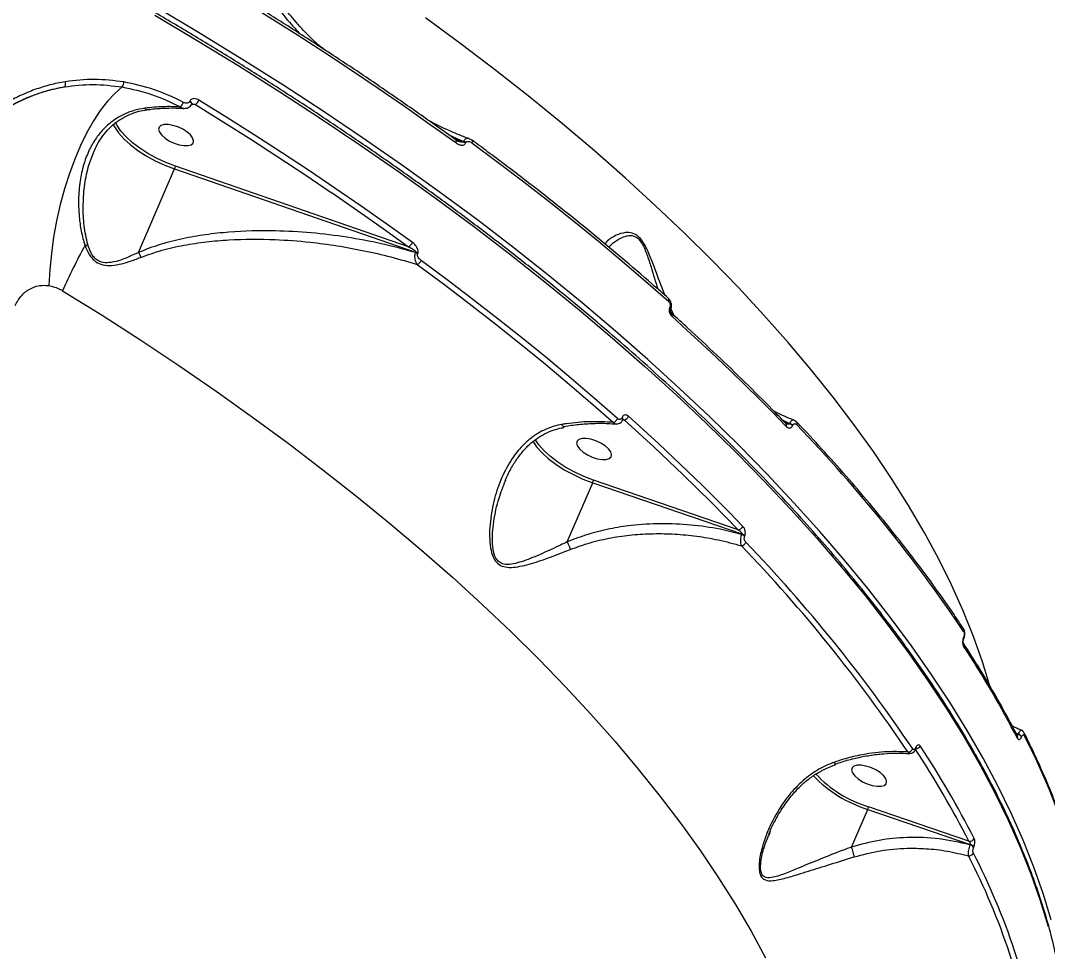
# Model space of a CAD drawing. Header units: millimetres. Extents: x -5238 to 5144, y -3542 to 5092.
# Drawn here: x 2874.9 to 3120.8, y 1288.6 to 1511.6 of the extents above; entities that cross this region are included whole.
import ezdxf

# ---------------------------------------------------------------- set-up
doc = ezdxf.new("R2010")
doc.units = ezdxf.units.MM
for name, color, linetype in [('DIKOM_ОБЪЕКТ', 7, 'Continuous'), ('DIKOM_РАЗМЕР_ЗОНА', 7, 'Continuous'), ('DIKOM_РАЗМЕР_ОБЪЕКТА', 7, 'Continuous')]:
    doc.layers.add(name, color=color, linetype=linetype)
doc.styles.add('style1', font='arial.ttf', dxfattribs={"width": 0.8})
doc.dimstyles.new('1-50', dxfattribs={"dimtxt": 300, "dimasz": 200, "dimexe": 100, "dimexo": 0, "dimgap": 100, "dimtad": 1, "dimtxsty": 'style1', "dimcen": 200, "dimclrd": 7, "dimclre": 7, "dimclrt": 7, "dimadec": 1, "dimazin": 2, "dimtfac": 1, "dimtmove": 0, "dimatfit": 2, "dimfxl": 0, "dimlwd": 25, "dimlwe": 18, "dimarcsym": 0})

# ---------------------------------------------------------------- blocks, each defined once
blk = doc.blocks.new('*D1')
at = {"layer": 'Defpoints', "color": 0, "transparency": 16777216}
for p in [(-4787.63, 5091.56), (3144.22, 5091.56), (-2554.16, -2403.28)]:
    blk.add_point(p, dxfattribs=at)
at = {"layer": 'DIKOM_РАЗМЕР_ЗОНА', "color": 7, "lineweight": 18, "transparency": 16777216}
for p, q in [((3144.22, 5091.56), (-4887.63, 5091.56)), ((-2554.16, -2403.28), (-4887.63, -2403.28))]:
    blk.add_line(p, q, dxfattribs=at)
at = {"layer": 'DIKOM_РАЗМЕР_ЗОНА', "color": 7, "lineweight": 25, "transparency": 16777216}
blk.add_line((-4787.63, -2203.28), (-4787.63, 4891.56), dxfattribs=at)
at = {"layer": 'DIKOM_РАЗМЕР_ЗОНА', "color": 7, "transparency": 16777216}
for points in [[(-4820.97, 4891.56), (-4754.3, 4891.56), (-4787.63, 5091.56)], [(-4820.97, -2203.28), (-4754.3, -2203.28), (-4787.63, -2403.28)]]:
    blk.add_solid(points, dxfattribs=at)
at = {"layer": 'DIKOM_РАЗМЕР_ЗОНА', "color": 7, "transparency": 16777216, "insert": (-5040.81, 1344.14), "char_height": 300, "attachment_point": 5, "rotation": 90, "style": 'style1'}
blk.add_mtext('7500', dxfattribs=at)
blk = doc.blocks.new('*D2')
at = {"layer": 'Defpoints', "color": 0, "transparency": 16777216}
for p in [(5144.22, 2720.02), (-4054.16, -903.28), (5144.22, -3441.88)]:
    blk.add_point(p, dxfattribs=at)
at = {"layer": 'DIKOM_РАЗМЕР_ЗОНА', "color": 7, "lineweight": 18, "transparency": 16777216}
for p, q in [((5144.22, 2720.02), (5144.22, -3541.88)), ((-4054.16, -903.28), (-4054.16, -3541.88))]:
    blk.add_line(p, q, dxfattribs=at)
at = {"layer": 'DIKOM_РАЗМЕР_ЗОНА', "color": 7, "lineweight": 25, "transparency": 16777216}
blk.add_line((-3854.16, -3441.88), (4944.22, -3441.88), dxfattribs=at)
at = {"layer": 'DIKOM_РАЗМЕР_ЗОНА', "color": 7, "transparency": 16777216}
for points in [[(-3854.16, -3408.54), (-3854.16, -3475.21), (-4054.16, -3441.88)], [(4944.22, -3408.54), (4944.22, -3475.21), (5144.22, -3441.88)]]:
    blk.add_solid(points, dxfattribs=at)
at = {"layer": 'DIKOM_РАЗМЕР_ЗОНА', "color": 7, "transparency": 16777216, "insert": (545.03, -3188.7), "char_height": 300, "attachment_point": 5, "style": 'style1'}
blk.add_mtext('9200', dxfattribs=at)
blk = doc.blocks.new('*D3')
at = {"layer": 'Defpoints', "color": 0, "transparency": 16777216}
for p in [(3889.93, 2956), (-2405.68, -161.05), (3889.93, -2949.28)]:
    blk.add_point(p, dxfattribs=at)
at = {"layer": 'DIKOM_РАЗМЕР_ОБЪЕКТА', "color": 7, "lineweight": 18, "transparency": 16777216}
for p, q in [((3889.93, 2956), (3889.93, -3049.28)), ((-2405.68, -161.05), (-2405.68, -3049.28))]:
    blk.add_line(p, q, dxfattribs=at)
at = {"layer": 'DIKOM_РАЗМЕР_ОБЪЕКТА', "color": 7, "lineweight": 25, "transparency": 16777216}
blk.add_line((-2205.68, -2949.28), (3689.93, -2949.28), dxfattribs=at)
at = {"layer": 'DIKOM_РАЗМЕР_ОБЪЕКТА', "color": 7, "transparency": 16777216}
for points in [[(-2205.68, -2915.95), (-2205.68, -2982.61), (-2405.68, -2949.28)], [(3689.93, -2915.95), (3689.93, -2982.61), (3889.93, -2949.28)]]:
    blk.add_solid(points, dxfattribs=at)
at = {"layer": 'DIKOM_РАЗМЕР_ОБЪЕКТА', "color": 7, "transparency": 16777216, "insert": (742.13, -2696.01), "char_height": 300, "attachment_point": 5, "style": 'style1'}
blk.add_mtext('6300', dxfattribs=at)

msp = doc.modelspace()

# ---------------------------------------------------------------- linework, layer by layer
at = {"layer": 'DIKOM_ОБЪЕКТ', "color": 7, "linetype": 'Continuous', "lineweight": 15}
for p, q in [((2915.401, 1492.338), (2915.37, 1492.266)), ((2915.841, 1491.608), (2915.873, 1491.68)), ((2915.852, 1491.633), (2916.753, 1491.499)), ((2915.871, 1491.67), (2915.873, 1491.681)), ((2915.873, 1491.68), (2915.881, 1491.705)), ((2916.753, 1491.499), (2921.452, 1488.594)), ((2977.407, 1484.236), (2980.941, 1482.671)), ((2980.898, 1482.571), (2978.63, 1483.354)), ((2980.941, 1482.671), (2980.898, 1482.571)), ((2981.46, 1482.281), (2981.504, 1482.381)), ((2903.111, 1456.088), (2911.777, 1476.1)), ((2911.777, 1476.1), (2969.46, 1456.161)), ((2967.792, 1457.446), (2911.961, 1476.745)), ((2969.46, 1456.161), (2969.417, 1456.06)), ((2969.979, 1455.771), (2970.023, 1455.871)), ((3030.36, 1442.939), (3030.348, 1442.912)), ((3030.573, 1442.435), (3030.585, 1442.462)), ((3031.052, 1441.573), (3030.677, 1442.448)), ((3031.429, 1440.863), (3031.052, 1441.573)), ((3018.911, 1416.502), (3018.899, 1416.475)), ((3019.1, 1415.98), (3019.402, 1415.936)), ((3019.124, 1415.998), (3019.135, 1416.025)), ((3019.135, 1416.025), (3019.141, 1416.038)), ((3057.399, 1415.853), (3059.041, 1415.102)), ((3059.004, 1415.017), (3057.813, 1415.426)), ((3059.041, 1415.102), (3059.004, 1415.017)), ((3059.755, 1414.565), (3059.792, 1414.65)), ((2991.008, 1401.367), (2991.084, 1401.571)), ((3005.765, 1386.722), (3011.898, 1400.884)), ((3011.898, 1400.884), (3047.566, 1388.607)), ((3046.73, 1389.603), (3012.081, 1401.529)), ((3047.566, 1388.607), (3047.529, 1388.522)), ((3048.281, 1388.07), (3048.318, 1388.155)), ((3100.721, 1363.881), (3100.701, 1363.836)), ((3100.758, 1363.547), (3100.778, 1363.592)), ((3113.24, 1340.927), (3113.727, 1340.677)), ((3113.698, 1340.611), (3113.342, 1340.733)), ((3113.727, 1340.677), (3113.698, 1340.611)), ((3114.584, 1339.98), (3114.613, 1340.046)), ((3089.263, 1337.426), (3089.244, 1337.38)), ((3089.301, 1337.092), (3089.321, 1337.137)), ((3102, 1314.998), (3077.942, 1323.23)), ((3073.867, 1313.599), (3077.758, 1322.585)), ((3077.758, 1322.585), (3102.261, 1314.201)), ((3054.196, 1316.691), (3054.5, 1317.457)), ((3102.261, 1314.201), (3102.232, 1314.135)), ((3103.118, 1313.504), (3103.146, 1313.57))]:
    msp.add_line(p, q, dxfattribs=at)
at = {"layer": 'DIKOM_ОБЪЕКТ', "color": 7, "linetype": 'Continuous', "lineweight": 15, "flags": 128}
for points in [[(2927.926, 1516.516), (2934.599, 1512.377), (2941.198, 1508.198), (2947.72, 1503.981), (2954.162, 1499.728), (2960.522, 1495.44), (2966.798, 1491.118), (2972.987, 1486.765), (2979.086, 1482.382)], [(2907.055, 1512.916), (2917.188, 1506.889), (2927.166, 1500.768), (2936.98, 1494.558), (2946.624, 1488.265), (2956.087, 1481.893), (2965.363, 1475.449), (2974.444, 1468.937), (2983.322, 1462.363), (2991.989, 1455.733), (3000.438, 1449.051), (3008.662, 1442.325), (3016.655, 1435.559), (3024.409, 1428.759), (3031.918, 1421.932), (3039.175, 1415.082), (3046.174, 1408.215), (3052.911, 1401.337), (3059.378, 1394.455), (3065.57, 1387.573), (3071.483, 1380.698), (3077.111, 1373.835), (3082.449, 1366.99), (3087.494, 1360.169), (3092.24, 1353.378), (3096.684, 1346.622), (3100.822, 1339.907), (3104.65, 1333.239), (3108.166, 1326.624), (3111.366, 1320.066), (3114.247, 1313.572), (3116.808, 1307.146), (3119.046, 1300.795), (3120.959, 1294.524)], [(3121.674, 1296.174), (3119.761, 1302.446), (3117.523, 1308.797), (3114.962, 1315.222), (3112.081, 1321.717), (3108.881, 1328.274), (3105.365, 1334.89), (3101.536, 1341.558), (3097.399, 1348.273), (3092.955, 1355.029), (3088.209, 1361.82), (3083.164, 1368.641), (3077.826, 1375.485), (3072.198, 1382.348), (3066.285, 1389.223), (3060.093, 1396.105), (3053.626, 1402.988), (3046.889, 1409.865), (3039.89, 1416.732), (3032.632, 1423.582), (3025.124, 1430.41), (3017.37, 1437.21), (3009.377, 1443.976), (3001.153, 1450.702), (2992.704, 1457.383), (2984.037, 1464.013), (2975.159, 1470.587), (2966.078, 1477.099), (2956.802, 1483.544), (2947.339, 1489.915), (2937.695, 1496.209), (2927.881, 1502.418), (2917.903, 1508.54), (2907.77, 1514.567)], [(3106.926, 1352.425), (3105.221, 1358.005), (3103.074, 1364.078), (3100.603, 1370.225), (3097.809, 1376.441), (3094.696, 1382.72), (3091.267, 1389.056), (3087.524, 1395.443), (3083.471, 1401.875), (3079.112, 1408.346), (3074.451, 1414.851), (3069.493, 1421.383), (3064.241, 1427.936), (3058.701, 1434.504), (3052.878, 1441.08), (3046.777, 1447.66), (3040.404, 1454.236), (3033.765, 1460.802), (3026.867, 1467.354), (3019.715, 1473.883), (3012.316, 1480.384), (3004.677, 1486.852), (2996.806, 1493.28), (2988.708, 1499.662), (2980.394, 1505.992), (2971.868, 1512.265)], [(2899.178, 1495.722), (2897.419, 1494.199), (2895.679, 1492.324), (2893.975, 1490.117), (2892.325, 1487.599), (2890.743, 1484.795), (2889.246, 1481.733), (2887.85, 1478.443), (2886.566, 1474.957), (2885.408, 1471.311), (2884.388, 1467.539), (2883.516, 1463.679), (2882.799, 1459.77), (2882.246, 1455.849), (2881.862, 1451.957), (2881.65, 1448.13)], [(2915.842, 1491.61), (2915.855, 1491.659), (2915.836, 1491.798), (2915.742, 1491.954), (2915.583, 1492.115), (2915.37, 1492.266)], [(2915.881, 1491.705), (2915.887, 1491.731), (2915.867, 1491.87), (2915.774, 1492.026), (2915.614, 1492.187), (2915.401, 1492.338)], [(2968.721, 1458.448), (2962.621, 1462.831), (2956.433, 1467.184), (2950.157, 1471.506), (2943.797, 1475.794), (2937.355, 1480.048), (2930.833, 1484.264), (2924.234, 1488.443), (2917.561, 1492.582)], [(2921.452, 1488.594), (2923.411, 1487.37), (2929.994, 1483.201), (2936.5, 1478.994), (2942.927, 1474.751), (2949.272, 1470.473), (2949.487, 1470.326)], [(2897.011, 1486.883), (2897.383, 1486.142), (2898.329, 1484.74), (2899.593, 1483.316), (2901.145, 1481.902), (2902.949, 1480.533), (2904.963, 1479.238), (2907.141, 1478.05), (2909.43, 1476.996), (2911.777, 1476.1)], [(2911.961, 1476.745), (2909.685, 1477.614), (2907.465, 1478.636), (2905.354, 1479.788), (2903.401, 1481.043), (2901.651, 1482.371), (2900.146, 1483.742), (2898.92, 1485.123), (2898.003, 1486.482), (2897.623, 1487.245)], [(2911.342, 1486.515), (2910.209, 1486.706), (2909.229, 1486.693), (2908.483, 1486.477), (2908.031, 1486.075), (2907.909, 1485.519), (2908.127, 1484.856), (2908.668, 1484.139), (2909.487, 1483.425), (2910.519, 1482.772), (2911.679, 1482.234), (2912.874, 1481.854), (2914.008, 1481.663), (2914.987, 1481.677), (2915.733, 1481.893), (2916.185, 1482.295), (2916.307, 1482.85), (2916.089, 1483.513), (2915.549, 1484.231), (2914.729, 1484.945), (2913.698, 1485.597), (2912.537, 1486.135), (2911.342, 1486.515)], [(2979.102, 1483.015), (2979.129, 1482.99), (2979.172, 1482.914), (2979.189, 1482.811), (2979.18, 1482.684), (2979.145, 1482.54), (2979.086, 1482.382)], [(2982.994, 1482.953), (2983.033, 1482.913), (2983.07, 1482.835), (2983.082, 1482.732), (2983.072, 1482.609), (2983.038, 1482.469), (2982.981, 1482.319)], [(2982.981, 1482.319), (2989.248, 1477.665), (2995.411, 1472.983), (3001.465, 1468.274), (3007.409, 1463.541), (3013.241, 1458.785), (3018.957, 1454.009), (3024.555, 1449.215), (3030.034, 1444.404)], [(2949.487, 1470.326), (2955.533, 1466.162), (2961.707, 1461.819), (2967.792, 1457.446)], [(3017.839, 1416.245), (3012.36, 1421.055), (3006.762, 1425.85), (3001.046, 1430.626), (2995.214, 1435.382), (2989.27, 1440.115), (2983.216, 1444.823), (2977.053, 1449.506), (2970.786, 1454.16)], [(2969.893, 1453.177), (2976.146, 1448.534), (2982.295, 1443.862), (2988.336, 1439.164), (2994.267, 1434.441), (3000.086, 1429.696), (3005.789, 1424.93), (3011.375, 1420.147), (3016.842, 1415.346)], [(2884.947, 1446.909), (2894.401, 1441.01), (2903.686, 1435.026), (2912.794, 1428.961), (2921.715, 1422.821), (2930.443, 1416.612), (2938.968, 1410.339), (2947.283, 1404.009), (2955.38, 1397.627), (2963.252, 1391.199), (2970.891, 1384.731), (2978.29, 1378.23), (2985.442, 1371.701), (2992.34, 1365.15), (2998.979, 1358.583), (3005.352, 1352.007), (3011.452, 1345.427), (3017.276, 1338.851), (3022.816, 1332.283), (3028.067, 1325.73), (3033.026, 1319.198), (3037.687, 1312.694), (3042.046, 1306.222), (3046.099, 1299.79), (3049.842, 1293.403), (3053.271, 1287.067)], [(3030.819, 1440.773), (3034.45, 1437.489), (3038.023, 1434.199), (3041.538, 1430.904), (3044.994, 1427.605), (3048.39, 1424.302), (3051.726, 1420.996), (3055, 1417.687), (3058.213, 1414.377)], [(3047.848, 1390.443), (3044.635, 1393.753), (3041.36, 1397.062), (3038.025, 1400.368), (3034.629, 1403.671), (3031.173, 1406.97), (3027.658, 1410.265), (3024.085, 1413.555), (3020.454, 1416.839)], [(3019.402, 1415.936), (3023.024, 1412.66), (3026.588, 1409.378), (3030.095, 1406.091), (3033.542, 1402.8), (3036.93, 1399.505), (3040.258, 1396.206), (3043.525, 1392.906), (3046.73, 1389.603)], [(2997.546, 1410.852), (2998.449, 1409.524), (2999.713, 1408.099), (3001.265, 1406.686), (3003.07, 1405.316), (3005.084, 1404.022), (3007.261, 1402.834), (3009.55, 1401.78), (3011.898, 1400.884)], [(3012.081, 1401.529), (3009.805, 1402.398), (3007.585, 1403.42), (3005.474, 1404.572), (3003.521, 1405.827), (3001.771, 1407.155), (3000.266, 1408.525), (2999.041, 1409.906), (2998.144, 1411.23)], [(3011.462, 1411.298), (3010.329, 1411.49), (3009.35, 1411.476), (3008.604, 1411.26), (3008.151, 1410.858), (3008.029, 1410.303), (3008.248, 1409.64), (3008.788, 1408.922), (3009.607, 1408.208), (3010.639, 1407.556), (3011.8, 1407.018), (3012.995, 1406.638), (3014.128, 1406.447), (3015.108, 1406.46), (3015.854, 1406.676), (3016.306, 1407.078), (3016.428, 1407.633), (3016.21, 1408.297), (3015.669, 1409.014), (3014.85, 1409.728), (3013.818, 1410.381), (3012.658, 1410.919), (3011.462, 1411.298)], [(3077.323, 1333), (3076.19, 1333.191), (3075.21, 1333.178), (3074.464, 1332.961), (3074.012, 1332.559), (3073.89, 1332.004), (3074.108, 1331.341), (3074.649, 1330.623), (3075.468, 1329.909), (3076.5, 1329.257), (3077.66, 1328.719), (3078.855, 1328.339), (3079.989, 1328.148), (3080.968, 1328.161), (3081.714, 1328.378), (3082.166, 1328.78), (3082.288, 1329.335), (3082.07, 1329.998), (3081.53, 1330.716), (3080.71, 1331.43), (3079.678, 1332.082), (3078.518, 1332.62), (3077.323, 1333)]]:
    msp.add_lwpolyline(points, dxfattribs=at)
at = {"layer": 'DIKOM_ОБЪЕКТ', "color": 7, "linetype": 'Continuous', "lineweight": 15}
for centre, radius, start, end in [((2884.273, 1496.481), 1.403, 329.0438, 20.92511), ((2897.77, 1496.871), 1.817, 320.76926, 1.83559), ((2911.501, 1492.82), 2.52, 311.85172, 341.94955), ((2915.14, 1493.544), 2.605, 308.26548, 338.32837), ((2980.198, 1480.522), 2.165, 54.33046, 71.12921), ((2980.237, 1480.614), 2.174, 54.36564, 71.09403), ((2909.782, 1477.016), 2.196, 335.35068, 352.9208), ((2966.966, 1459.144), 1.888, 295.9502, 338.36996), ((2998.419, 1397.412), 123.797, 150.8458, 156.43314), ((2886.343, 1468.552), 11.533, 290.09804, 293.62624), ((2968.717, 1454.012), 2.165, 54.33046, 71.12921), ((2968.756, 1454.104), 2.174, 54.37358, 71.10588), ((2968.994, 1454.892), 1.936, 297.66609, 337.76438), ((3029.551, 1444.718), 0.577, 326.97518, 37.61586), ((3030.111, 1442.509), 0.467, 350.49828, 59.53862), ((3030.12, 1442.534), 0.471, 351.38544, 59.41183), ((3030.343, 1441.087), 0.571, 326.5878, 38.16024), ((3019.044, 1417.418), 1.524, 283.5763, 337.67972), ((3016.385, 1416.856), 1.577, 286.8394, 337.19858), ((3018.659, 1416.069), 0.471, 351.49566, 59.37077), ((3018.661, 1416.09), 0.482, 353.88878, 58.87556), ((3057.667, 1414.685), 0.627, 330.54518, 36.09446), ((3058.401, 1413.165), 1.948, 45.96065, 71.98361), ((3058.439, 1413.25), 1.947, 45.9635, 71.99411), ((3060.247, 1415.081), 0.609, 329.38048, 37.29462), ((2800.044, 1163.539), 362.072, 33.85901, 43.93755), ((3009.892, 1401.802), 2.206, 335.3918, 352.87968), ((3046.563, 1390.989), 1.396, 276.87989, 336.98495), ((3046.927, 1386.67), 1.948, 45.96065, 71.98361), ((3046.964, 1386.755), 1.948, 45.96065, 71.98361), ((3047.277, 1387.176), 1.416, 279.52782, 336.54032), ((2787.322, 1135.07), 361.322, 33.85984, 43.93702), ((2787.84, 1135.371), 362.084, 33.85926, 43.93743), ((3100.098, 1365.574), 0.687, 333.51283, 30.76238), ((3100.465, 1363.639), 0.307, 342.18255, 39.80442), ((3100.482, 1363.683), 0.31, 342.88045, 39.62115), ((3100.096, 1362.071), 0.686, 333.45154, 30.62814), ((2896.16, 1227.856), 244.483, 27.19612, 33.2108), ((3113.261, 1339.06), 1.611, 34.81883, 74.26061), ((3113.291, 1339.128), 1.609, 34.78414, 74.28507), ((3114.593, 1340.608), 0.719, 334.66791, 25.5533), ((3112.966, 1339.901), 0.718, 334.64623, 25.66312), ((2976.966, 1268.209), 155.94, 8.87142, 27.53561), ((3087.386, 1337.631), 1.246, 269.02491, 335.21777), ((2885.026, 1203.505), 243.944, 27.19648, 33.21012), ((3089.006, 1337.183), 0.309, 342.9875, 39.76003), ((3089.026, 1337.229), 0.308, 342.14645, 39.70629), ((3089.21, 1338.357), 1.25, 274.54301, 335.10017), ((2885.737, 1203.888), 244.55, 27.19695, 33.20998), ((3087.327, 1352.44), 31.351, 223.95887, 252.22876), ((3086.479, 1350.975), 29.029, 223.09683, 252.89686), ((3075.738, 1323.508), 2.221, 335.45116, 352.82031), ((3102.182, 1316.165), 1.181, 261.13338, 334.70134), ((3101.795, 1312.585), 1.611, 34.80934, 74.25986), ((3101.826, 1312.653), 1.608, 34.7759, 74.30354), ((3101.979, 1312.649), 1.182, 264.3095, 334.56133), ((2963.88, 1239.536), 155.608, 8.8722, 27.53491), ((2964.763, 1240.047), 155.949, 8.8719, 27.53505), ((3144.22, 3091.556), 2000, 243.707735, 266.4319)]:
    msp.add_arc(centre, radius, start, end, dxfattribs=at)
for points, knots in [([(3125.637, 1261.302), (3125.659, 1262.015), (3125.734, 1264.516), (3125.555, 1268.909), (3125.104, 1274.475), (3124.339, 1280.139), (3123.284, 1285.887), (3121.933, 1291.719), (3120.289, 1297.629), (3118.353, 1303.612), (3116.127, 1309.664), (3113.611, 1315.78), (3110.81, 1321.956), (3107.723, 1328.185), (3104.354, 1334.465), (3100.706, 1340.79), (3096.781, 1347.155), (3092.582, 1353.555), (3088.113, 1359.986), (3083.377, 1366.444), (3078.378, 1372.922), (3073.12, 1379.416), (3067.606, 1385.921), (3061.841, 1392.434), (3055.828, 1398.948), (3049.574, 1405.459), (3043.082, 1411.961), (3036.357, 1418.451), (3029.405, 1424.924), (3022.23, 1431.374), (3014.839, 1437.796), (3007.236, 1444.187), (2999.427, 1450.541), (2991.418, 1456.853), (2983.216, 1463.119), (2974.826, 1469.334), (2966.254, 1475.493), (2957.508, 1481.592), (2948.593, 1487.627), (2939.517, 1493.592), (2930.286, 1499.483), (2920.907, 1505.296), (2911.388, 1511.027), (2901.734, 1516.671), (2891.955, 1522.224), (2882.055, 1527.68), (2873.159, 1532.448), (2867.541, 1535.37), (2865.293, 1536.539)], [0, 0, 0, 0, 0.0088209, 0.0309505, 0.0530921, 0.0752453, 0.097409, 0.1195825, 0.1417638, 0.1639522, 0.1861457, 0.208344, 0.2305454, 0.2527491, 0.2749542, 0.2971604, 0.3193671, 0.3415734, 0.3637795, 0.3859847, 0.4081892, 0.4303927, 0.4525952, 0.4747967, 0.4969973, 0.5191965, 0.541395, 0.5635922, 0.5857888, 0.6079841, 0.6301785, 0.6523721, 0.6745648, 0.6967567, 0.7189481, 0.7411389, 0.7633286, 0.7855178, 0.8077068, 0.8298953, 0.8520828, 0.8742703, 0.8964575, 0.9186442, 0.9408305, 0.9630167, 0.9852027, 1, 1, 1, 1]), ([(2931.887, 1522.528), (2932.647, 1521.019), (2934.176, 1517.982), (2937.171, 1513.769), (2939.758, 1510.56), (2941.432, 1508.846), (2941.89, 1508.377)], [0, 0, 0, 0, 0.2955238, 0.5946354, 0.8889712, 1, 1, 1, 1]), ([(2947.39, 1504.833), (2946.74, 1505.376), (2944.73, 1507.054), (2941.756, 1510.211), (2938.316, 1514.216), (2935.316, 1518.373), (2933.762, 1521.334), (2933.03, 1522.729)], [0, 0, 0, 0, 0.1075124, 0.3321602, 0.5567474, 0.7910082, 1, 1, 1, 1]), ([(2979.102, 1483.014), (2977.605, 1484.097), (2973.263, 1487.235), (2965.939, 1492.387), (2957.081, 1498.443), (2948.057, 1504.432), (2939.037, 1510.244), (2932.318, 1514.454), (2928.672, 1516.697), (2927.999, 1517.11)], [0, 0, 0, 0, 0.0925259, 0.2683396, 0.4441538, 0.6199625, 0.7957695, 0.9623181, 1, 1, 1, 1]), ([(2885.583, 1496.982), (2884.34, 1496.745), (2881.855, 1496.27), (2878.258, 1495.135), (2874.76, 1493.684), (2871.382, 1491.908), (2869.28, 1490.451), (2868.228, 1489.723)], [0, 0, 0, 0, 0.1978338, 0.3954956, 0.5931661, 0.7965862, 1, 1, 1, 1]), ([(2885.476, 1495.759), (2883.856, 1495.414), (2880.597, 1494.72), (2876.12, 1493.028), (2871.978, 1490.973), (2869.545, 1489.293), (2868.322, 1488.449)], [0, 0, 0, 0, 0.2598533, 0.5228366, 0.7602291, 1, 1, 1, 1]), ([(2868.494, 1488.634), (2870.528, 1489.977), (2873.611, 1492.013), (2878.21, 1493.906), (2881.792, 1495.054), (2884.259, 1495.526), (2885.476, 1495.759)], [0, 0, 0, 0, 0.3951695, 0.5986709, 0.8021675, 1, 1, 1, 1]), ([(2885.476, 1495.759), (2887.709, 1496.033), (2892.229, 1496.587), (2896.843, 1496.013), (2899.178, 1495.722)], [0, 0, 0, 0, 0.4941725, 1, 1, 1, 1]), ([(2899.586, 1496.93), (2897.256, 1497.224), (2892.541, 1497.819), (2887.92, 1497.263), (2885.583, 1496.982)], [0, 0, 0, 0, 0.4941707, 1, 1, 1, 1]), ([(2899.178, 1495.722), (2901.549, 1495.226), (2906.351, 1494.221), (2910.886, 1492.045), (2913.182, 1490.943)], [0, 0, 0, 0, 0.4937348, 1, 1, 1, 1]), ([(2913.896, 1492.039), (2911.609, 1493.14), (2906.978, 1495.369), (2902.071, 1496.405), (2899.586, 1496.93)], [0, 0, 0, 0, 0.493788, 1, 1, 1, 1]), ([(2917.561, 1492.582), (2917.386, 1492.674), (2917.007, 1492.874), (2916.425, 1492.965), (2915.937, 1492.871), (2915.588, 1492.66), (2915.463, 1492.446), (2915.401, 1492.338)], [0, 0, 0, 0, 0.2267405, 0.4919425, 0.6958935, 0.8477288, 1, 1, 1, 1]), ([(2904.672, 1490.631), (2903.764, 1490.465), (2901.924, 1490.129), (2899.373, 1489.099), (2897.013, 1487.689), (2894.85, 1485.836), (2892.941, 1483.545), (2891.287, 1480.729), (2890, 1477.453), (2889.098, 1473.597), (2888.683, 1469.299), (2888.82, 1465.063), (2889.321, 1461.152), (2889.976, 1458.87), (2890.306, 1457.721)], [0, 0, 0, 0, 0.0668882, 0.1355745, 0.2055391, 0.2771142, 0.3560557, 0.4367282, 0.5280167, 0.621259, 0.7279994, 0.8371004, 0.9179824, 1, 1, 1, 1]), ([(2913.182, 1490.943), (2911.792, 1490.99), (2908.997, 1491.084), (2906.119, 1490.782), (2904.672, 1490.631)], [0, 0, 0, 0, 0.4973252, 1, 1, 1, 1]), ([(2905.114, 1490.301), (2905.09, 1490.29), (2904.998, 1490.248), (2904.849, 1490.378), (2904.726, 1490.541), (2904.68, 1490.617), (2904.672, 1490.631)], [0, 0, 0, 0, 0.1785237, 0.6898143, 0.9430351, 1, 1, 1, 1]), ([(2905.111, 1490.248), (2905.446, 1490.299), (2906.945, 1490.529), (2909.573, 1490.667), (2912.211, 1490.715), (2913.66, 1490.592), (2914.008, 1490.563)], [0, 0, 0, 0, 0.1103146, 0.4941604, 0.8786219, 1, 1, 1, 1]), ([(2913.182, 1490.943), (2913.365, 1490.814), (2913.635, 1490.622), (2913.92, 1490.625), (2914.012, 1490.625)], [0, 0, 0, 0, 0.6763491, 1, 1, 1, 1]), ([(2915.37, 1492.266), (2915.343, 1492.215), (2915.274, 1492.087), (2915.076, 1491.931), (2914.753, 1491.831), (2914.334, 1491.849), (2914.043, 1491.975), (2913.896, 1492.039)], [0, 0, 0, 0, 0.1033818, 0.2624575, 0.4611351, 0.7281675, 1, 1, 1, 1]), ([(2914.042, 1490.591), (2914.28, 1490.597), (2914.731, 1490.607), (2915.316, 1490.91), (2915.697, 1491.265), (2915.787, 1491.541), (2915.814, 1491.621)], [0, 0, 0, 0, 0.3239721, 0.6129657, 0.8863018, 1, 1, 1, 1]), ([(2915.859, 1491.659), (2915.856, 1491.657), (2915.845, 1491.649), (2915.93, 1491.674), (2916.024, 1491.681), (2916.088, 1491.663), (2916.09, 1491.663)], [0, 0, 0, 0, 0.1949704, 0.5756879, 0.9847451, 1, 1, 1, 1]), ([(2916.089, 1491.654), (2916.174, 1491.644), (2916.402, 1491.615), (2916.618, 1491.543), (2916.753, 1491.499)], [0, 0, 0, 0, 0.3757473, 1, 1, 1, 1]), ([(2892.345, 1479.972), (2892.544, 1480.449), (2893.067, 1481.701), (2894.18, 1483.51), (2895.646, 1485.368), (2897.311, 1486.946), (2899.135, 1488.237), (2901.109, 1489.223), (2903.097, 1489.925), (2904.485, 1490.155), (2905.123, 1490.261)], [0, 0, 0, 0, 0.0887565, 0.2333355, 0.3732083, 0.5104341, 0.6424892, 0.7696392, 0.8940418, 1, 1, 1, 1]), ([(2982.255, 1483.313), (2981.371, 1483.661), (2978.707, 1484.709), (2975.47, 1486.182), (2973.17, 1487.379), (2972.55, 1487.702)], [0, 0, 0, 0, 0.2661989, 0.8021309, 1, 1, 1, 1]), ([(2979.72, 1482.693), (2979.658, 1482.712), (2979.46, 1482.772), (2979.249, 1482.923), (2979.105, 1483.027)], [0, 0, 0, 0, 0.3131859, 1, 1, 1, 1]), ([(2982.268, 1483.348), (2982.1, 1483.389), (2981.808, 1483.462), (2981.423, 1483.287), (2981.138, 1483.028), (2981.008, 1482.792), (2980.941, 1482.671)], [0, 0, 0, 0, 0.3485911, 0.6069697, 0.7980529, 1, 1, 1, 1]), ([(2982.979, 1482.926), (2982.885, 1483.009), (2982.674, 1483.195), (2982.413, 1483.28), (2982.268, 1483.328)], [0, 0, 0, 0, 0.4448049, 1, 1, 1, 1]), ([(2979.086, 1482.382), (2979.336, 1482.224), (2979.814, 1481.922), (2980.494, 1481.762), (2980.984, 1481.828), (2981.295, 1482.002), (2981.405, 1482.188), (2981.46, 1482.281)], [0, 0, 0, 0, 0.3089323, 0.5923477, 0.7697517, 0.8844909, 1, 1, 1, 1]), ([(2980.898, 1482.571), (2980.89, 1482.558), (2980.872, 1482.528), (2980.808, 1482.495), (2980.638, 1482.464), (2980.228, 1482.511), (2979.882, 1482.658), (2979.65, 1482.757)], [0, 0, 0, 0, 0.0375724, 0.0838998, 0.1681482, 0.4411727, 1, 1, 1, 1]), ([(2981.504, 1482.381), (2981.539, 1482.442), (2981.609, 1482.562), (2981.807, 1482.673), (2982.111, 1482.712), (2982.532, 1482.608), (2982.826, 1482.418), (2982.981, 1482.319)], [0, 0, 0, 0, 0.1190011, 0.2374019, 0.4123188, 0.6910111, 1, 1, 1, 1]), ([(3030.008, 1445.07), (3028.731, 1446.199), (3025.03, 1449.473), (3018.737, 1454.872), (3011.066, 1461.251), (3003.189, 1467.591), (2995.112, 1473.887), (2988.353, 1479.003), (2984.27, 1482.012), (2982.994, 1482.953)], [0, 0, 0, 0, 0.0879831, 0.2551872, 0.4223883, 0.5895833, 0.7567722, 0.9239574, 1, 1, 1, 1]), ([(2890.965, 1457.986), (2890.633, 1459.48), (2889.97, 1462.472), (2889.814, 1467.171), (2890.093, 1471.888), (2890.896, 1476.265), (2891.892, 1478.835), (2892.333, 1479.974)], [0, 0, 0, 0, 0.1991945, 0.3987697, 0.6139307, 0.8289617, 1, 1, 1, 1]), ([(2969.417, 1456.06), (2966.721, 1456.79), (2961.328, 1458.248), (2952.988, 1459.791), (2944.5, 1460.851), (2935.058, 1461.384), (2926.586, 1461.173), (2919.175, 1460.377), (2913.665, 1459.406), (2908.249, 1458.069), (2904.829, 1456.746), (2903.11, 1456.081)], [0, 0, 0, 0, 0.1245767, 0.2491568, 0.3764184, 0.5036675, 0.6677245, 0.7510873, 0.8344266, 0.9167835, 1, 1, 1, 1]), ([(3029.281, 1445.71), (3029.11, 1446.103), (3028.154, 1448.307), (3026.957, 1451.783), (3025.599, 1455.327), (3024.657, 1457.384), (3023.82, 1458.83), (3022.811, 1459.982), (3021.53, 1460.75), (3020.514, 1460.874), (3019.051, 1460.782), (3017.447, 1460.221), (3015.727, 1459.221), (3015.083, 1458.439), (3014.808, 1458.105)], [0, 0, 0, 0, 0.0405201, 0.2273166, 0.3263923, 0.3765944, 0.4283817, 0.4782981, 0.5281727, 0.6059249, 0.6266945, 0.760504, 0.8978031, 1, 1, 1, 1]), ([(2903.652, 1454.895), (2905.323, 1455.493), (2908.683, 1456.695), (2913.972, 1457.859), (2919.344, 1458.672), (2926.628, 1459.291), (2934.944, 1459.323), (2943.595, 1458.666), (2950.692, 1457.723), (2957.154, 1456.537), (2963.575, 1455.06), (2967.787, 1453.805), (2969.893, 1453.177)], [0, 0, 0, 0, 0.0803021, 0.1615647, 0.2421411, 0.3227389, 0.4866069, 0.6103976, 0.70721, 0.804024, 0.9020157, 1, 1, 1, 1]), ([(2970.023, 1455.871), (2970.051, 1455.958), (2970.113, 1456.15), (2970.092, 1456.545), (2969.939, 1457.035), (2969.545, 1457.708), (2969.094, 1458.17), (2968.762, 1458.418), (2968.721, 1458.448)], [0, 0, 0, 0, 0.0927542, 0.2061467, 0.3692411, 0.5724049, 0.9471238, 1, 1, 1, 1]), ([(3015.778, 1457.298), (3015.855, 1457.405), (3016.311, 1458.036), (3017.675, 1459.09), (3019.189, 1459.865), (3020.578, 1460.157), (3021.507, 1460.173), (3022.688, 1459.544), (3023.555, 1458.506), (3024.226, 1457.232), (3024.624, 1456.241), (3025.197, 1454.682), (3026.092, 1451.763), (3026.923, 1449.048), (3027.45, 1447.324)], [0, 0, 0, 0, 0.0324186, 0.192365, 0.3517096, 0.3755262, 0.4626519, 0.5165591, 0.5702534, 0.6217284, 0.6735307, 0.684533, 0.7997095, 1, 1, 1, 1]), ([(2890.306, 1457.721), (2890.618, 1456.953), (2891.162, 1455.616), (2892.486, 1454.028), (2894.154, 1453.102), (2896.222, 1452.865), (2898.5, 1453.182), (2901.02, 1453.879), (2902.731, 1454.54), (2903.652, 1454.895)], [0, 0, 0, 0, 0.1507967, 0.2625463, 0.3758272, 0.5043802, 0.6581171, 0.8160024, 1, 1, 1, 1]), ([(2903.111, 1456.088), (2902.243, 1455.672), (2900.656, 1454.912), (2898.31, 1454.02), (2896.205, 1453.548), (2894.398, 1453.62), (2893.343, 1454.124), (2892.504, 1454.799), (2891.62, 1455.973), (2891.206, 1457.244), (2890.965, 1457.986)], [0, 0, 0, 0, 0.192062, 0.351187, 0.5094956, 0.6344396, 0.7186453, 0.7420884, 0.8496006, 1, 1, 1, 1]), ([(2903.11, 1456.081), (2903.11, 1456.082), (2903.109, 1456.083), (2903.11, 1456.086), (2903.11, 1456.088), (2903.111, 1456.088)], [0, 0, 0, 0, 0.2882646, 0.6760339, 1, 1, 1, 1]), ([(2903.11, 1456.081), (2903.208, 1455.894), (2903.387, 1455.554), (2903.562, 1455.136), (2903.638, 1454.933), (2903.652, 1454.895)], [0, 0, 0, 0, 0.4994691, 0.9073493, 1, 1, 1, 1]), ([(2967.792, 1457.446), (2968.119, 1457.28), (2968.589, 1457.042), (2969.108, 1456.671), (2969.348, 1456.45), (2969.454, 1456.295), (2969.471, 1456.211), (2969.467, 1456.178), (2969.461, 1456.163), (2969.46, 1456.161)], [0, 0, 0, 0, 0.5027857, 0.7219274, 0.8721792, 0.9515125, 0.975801, 0.9962078, 1, 1, 1, 1]), ([(2969.417, 1456.06), (2969.38, 1455.952), (2969.299, 1455.716), (2969.239, 1455.259), (2969.254, 1454.711), (2969.395, 1454.049), (2969.628, 1453.525), (2969.831, 1453.259), (2969.893, 1453.177)], [0, 0, 0, 0, 0.1132677, 0.2470946, 0.42039, 0.6073772, 0.880137, 1, 1, 1, 1]), ([(2970.786, 1454.16), (2970.58, 1454.337), (2970.284, 1454.591), (2970.025, 1455.046), (2969.931, 1455.346), (2969.921, 1455.594), (2969.961, 1455.716), (2969.979, 1455.771)], [0, 0, 0, 0, 0.4370894, 0.628857, 0.7908906, 0.9060883, 1, 1, 1, 1]), ([(2873.569, 1443.332), (2874.048, 1444.202), (2874.997, 1445.926), (2877.319, 1447.601), (2879.644, 1448.289), (2881.122, 1448.172), (2881.65, 1448.13)], [0, 0, 0, 0, 0.2885567, 0.5716218, 0.8470343, 1, 1, 1, 1]), ([(2881.65, 1448.13), (2882.583, 1447.904), (2883.613, 1447.654), (2884.668, 1447.076), (2884.852, 1446.966), (2884.947, 1446.909)], [0, 0, 0, 0, 0.8217317, 0.9078582, 1, 1, 1, 1]), ([(3030.574, 1442.469), (3030.638, 1442.642), (3030.782, 1443.033), (3030.756, 1443.727), (3030.534, 1444.48), (3030.187, 1444.865), (3030.006, 1445.066)], [0, 0, 0, 0, 0.1962487, 0.4420794, 0.709989, 1, 1, 1, 1]), ([(3030.034, 1444.404), (3030.111, 1444.321), (3030.266, 1444.154), (3030.411, 1443.798), (3030.466, 1443.422), (3030.431, 1443.126), (3030.376, 1442.982), (3030.36, 1442.939)], [0, 0, 0, 0, 0.233685, 0.4673086, 0.6955682, 0.9086741, 1, 1, 1, 1]), ([(3030.348, 1442.912), (3030.323, 1442.847), (3030.243, 1442.637), (3030.191, 1442.208), (3030.268, 1441.66), (3030.481, 1441.139), (3030.707, 1440.895), (3030.819, 1440.773)], [0, 0, 0, 0, 0.0931352, 0.3038836, 0.5302266, 0.7651794, 1, 1, 1, 1]), ([(3030.79, 1441.443), (3030.786, 1441.447), (3030.758, 1441.468), (3030.671, 1441.577), (3030.581, 1441.768), (3030.529, 1441.974), (3030.517, 1442.166), (3030.533, 1442.313), (3030.558, 1442.403), (3030.57, 1442.426), (3030.573, 1442.431)], [0, 0, 0, 0, 0.0417768, 0.2564681, 0.4302624, 0.6030225, 0.7376896, 0.8580683, 0.9668436, 1, 1, 1, 1]), ([(3031.052, 1441.573), (3031.016, 1441.589), (3030.903, 1441.64), (3030.744, 1441.656), (3030.636, 1441.667)], [0, 0, 0, 0, 0.3169004, 1, 1, 1, 1]), ([(3058.174, 1415.055), (3057.07, 1416.196), (3053.868, 1419.507), (3048.387, 1424.983), (3041.655, 1431.472), (3035.764, 1436.957), (3032.085, 1440.274), (3030.792, 1441.44)], [0, 0, 0, 0, 0.1293331, 0.3751364, 0.6209376, 0.8667245, 1, 1, 1, 1]), ([(3020.454, 1416.839), (3020.354, 1416.915), (3020.139, 1417.078), (3019.777, 1417.158), (3019.423, 1417.086), (3019.113, 1416.872), (3018.978, 1416.625), (3018.911, 1416.502)], [0, 0, 0, 0, 0.1890385, 0.4045201, 0.6068324, 0.803377, 1, 1, 1, 1]), ([(3060.095, 1415.885), (3059.829, 1415.988), (3058.226, 1416.603), (3056.586, 1417.359), (3055.269, 1418.085), (3055.188, 1418.13)], [0, 0, 0, 0, 0.1578407, 0.9483502, 1, 1, 1, 1]), ([(3004.493, 1414.847), (3003.865, 1414.716), (3002.345, 1414.401), (3000.066, 1413.497), (2997.461, 1411.961), (2994.898, 1409.724), (2992.28, 1406.431), (2990.008, 1402.205), (2988.26, 1397.1), (2987.405, 1392.539), (2987.142, 1388.776), (2987.255, 1386.038), (2987.713, 1383.729), (2988.569, 1382.012), (2989.818, 1380.953), (2991.496, 1380.544), (2993.43, 1380.646), (2996.287, 1381.219), (3000.057, 1382.416), (3003.759, 1383.792), (3005.943, 1384.663), (3006.502, 1384.887)], [0, 0, 0, 0, 0.0311501, 0.075386, 0.1207382, 0.1821179, 0.2453883, 0.3302623, 0.4176102, 0.5065791, 0.5523823, 0.5980996, 0.6383996, 0.6670935, 0.6962068, 0.7286749, 0.7668151, 0.8059885, 0.8877663, 0.9712462, 1, 1, 1, 1]), ([(2990.961, 1401.382), (2991.056, 1401.628), (2991.521, 1402.842), (2992.607, 1404.829), (2994.19, 1407.254), (2995.861, 1409.224), (2997.567, 1410.833), (2999.363, 1412.089), (3001.375, 1413.111), (3003.28, 1413.819), (3004.555, 1414.062), (3005.056, 1414.158)], [0, 0, 0, 0, 0.0386654, 0.190693, 0.3348592, 0.4721932, 0.5803721, 0.6941584, 0.8089852, 0.9248406, 1, 1, 1, 1]), ([(3016.842, 1415.346), (3014.96, 1415.447), (3011.269, 1415.646), (3007.084, 1415.255), (3004.849, 1414.903), (3004.493, 1414.847)], [0, 0, 0, 0, 0.466532, 0.9150233, 1, 1, 1, 1]), ([(3004.493, 1414.847), (3004.503, 1414.828), (3004.581, 1414.674), (3004.739, 1414.451), (3004.911, 1414.312), (3004.989, 1414.359), (3005.006, 1414.37)], [0, 0, 0, 0, 0.0559152, 0.4511841, 0.8766018, 1, 1, 1, 1]), ([(3005.006, 1414.348), (3005.012, 1414.349), (3006.197, 1414.603), (3008.57, 1414.879), (3012.084, 1415.143), (3015.068, 1415.159), (3016.832, 1414.999), (3017.475, 1414.941)], [0, 0, 0, 0, 0.001403, 0.2790987, 0.5585471, 0.8393661, 1, 1, 1, 1]), ([(3016.842, 1415.346), (3016.944, 1415.241), (3017.142, 1415.04), (3017.371, 1415.006), (3017.481, 1414.99)], [0, 0, 0, 0, 0.5185908, 1, 1, 1, 1]), ([(3017.487, 1414.981), (3017.505, 1414.976), (3017.715, 1414.921), (3018.157, 1415.029), (3018.682, 1415.33), (3019.005, 1415.7), (3019.091, 1415.952), (3019.11, 1416.006)], [0, 0, 0, 0, 0.0279712, 0.318948, 0.6241172, 0.9179836, 1, 1, 1, 1]), ([(3018.899, 1416.475), (3018.853, 1416.391), (3018.761, 1416.224), (3018.55, 1416.078), (3018.307, 1416.028), (3018.057, 1416.081), (3017.908, 1416.193), (3017.839, 1416.245)], [0, 0, 0, 0, 0.1951618, 0.3901142, 0.5932657, 0.8111143, 1, 1, 1, 1]), ([(3019.105, 1415.93), (3019.114, 1415.963), (3019.134, 1416.03), (3019.166, 1416.081), (3019.167, 1416.081), (3019.167, 1416.081)], [0, 0, 0, 0, 0.319804, 0.6593979, 1, 1, 1, 1]), ([(3019.118, 1416.035), (3019.147, 1416.03), (3019.245, 1416.014), (3019.337, 1415.968), (3019.402, 1415.936)], [0, 0, 0, 0, 0.2967312, 1, 1, 1, 1]), ([(3058.278, 1414.971), (3058.279, 1414.971), (3058.305, 1414.971), (3058.244, 1414.973), (3058.185, 1415.049), (3058.172, 1415.065)], [0, 0, 0, 0, 0.0147203, 0.7937254, 1, 1, 1, 1]), ([(3058.213, 1414.377), (3058.232, 1414.358), (3058.37, 1414.218), (3058.636, 1414.042), (3058.998, 1413.967), (3059.308, 1414.041), (3059.574, 1414.231), (3059.695, 1414.453), (3059.755, 1414.565)], [0, 0, 0, 0, 0.0392385, 0.2872423, 0.4952129, 0.6709899, 0.8353256, 1, 1, 1, 1]), ([(3059.004, 1415.017), (3058.992, 1414.997), (3058.969, 1414.957), (3058.884, 1414.903), (3058.734, 1414.877), (3058.517, 1414.897), (3058.36, 1414.948), (3058.277, 1414.975)], [0, 0, 0, 0, 0.0896035, 0.1778547, 0.3948397, 0.6766665, 1, 1, 1, 1]), ([(3060.097, 1415.889), (3060.006, 1415.91), (3059.833, 1415.949), (3059.548, 1415.803), (3059.275, 1415.532), (3059.119, 1415.246), (3059.041, 1415.102)], [0, 0, 0, 0, 0.2651022, 0.5091874, 0.7520159, 1, 1, 1, 1]), ([(3059.792, 1414.65), (3059.831, 1414.722), (3059.909, 1414.867), (3060.08, 1414.99), (3060.277, 1415.036), (3060.505, 1414.986), (3060.671, 1414.873), (3060.758, 1414.784), (3060.771, 1414.771)], [0, 0, 0, 0, 0.1673238, 0.334465, 0.5091247, 0.7131221, 0.957725, 1, 1, 1, 1]), ([(3060.714, 1415.428), (3060.606, 1415.552), (3060.431, 1415.753), (3060.181, 1415.835), (3060.085, 1415.867)], [0, 0, 0, 0, 0.619739, 1, 1, 1, 1]), ([(3100.688, 1365.926), (3099.939, 1367.049), (3097.768, 1370.309), (3093.966, 1375.729), (3089.199, 1382.188), (3084.165, 1388.669), (3078.873, 1395.165), (3073.327, 1401.672), (3067.63, 1408.07), (3063.376, 1412.664), (3061.078, 1415.085), (3060.731, 1415.449)], [0, 0, 0, 0, 0.0688548, 0.1997291, 0.330604, 0.4614724, 0.592336, 0.723194, 0.854046, 0.9780022, 1, 1, 1, 1]), ([(3005.765, 1386.722), (3005.23, 1386.462), (3003.181, 1385.469), (2999.664, 1383.836), (2996.109, 1382.345), (2993.376, 1381.512), (2991.574, 1381.221), (2990.066, 1381.452), (2989.272, 1382.056), (2988.683, 1382.809), (2988.137, 1384.055), (2987.84, 1386.275), (2987.866, 1388.903), (2988.301, 1392.614), (2989.204, 1396.862), (2990.455, 1399.985), (2991.008, 1401.367)], [0, 0, 0, 0, 0.0450852, 0.1726564, 0.3023601, 0.3602686, 0.4192157, 0.4660671, 0.5003711, 0.5071444, 0.5482139, 0.6080451, 0.6767188, 0.7455185, 0.8873378, 1, 1, 1, 1]), ([(3047.529, 1388.522), (3045.834, 1388.949), (3041.846, 1389.955), (3035.377, 1390.867), (3028.229, 1391.197), (3021.724, 1390.813), (3015.895, 1389.889), (3010.729, 1388.629), (3007.419, 1387.355), (3005.764, 1386.718)], [0, 0, 0, 0, 0.1234093, 0.2903375, 0.4577826, 0.6246116, 0.7465476, 0.8732938, 1, 1, 1, 1]), ([(3046.73, 1389.603), (3046.865, 1389.518), (3047.103, 1389.367), (3047.373, 1389.111), (3047.52, 1388.909), (3047.575, 1388.767), (3047.588, 1388.677), (3047.572, 1388.628), (3047.566, 1388.607)], [0, 0, 0, 0, 0.3508717, 0.6182938, 0.8029477, 0.8793734, 0.9492896, 1, 1, 1, 1]), ([(3048.318, 1388.155), (3048.341, 1388.215), (3048.421, 1388.422), (3048.472, 1388.842), (3048.412, 1389.396), (3048.216, 1389.979), (3047.978, 1390.279), (3047.848, 1390.443)], [0, 0, 0, 0, 0.0796116, 0.2757027, 0.4707627, 0.710513, 1, 1, 1, 1]), ([(3006.502, 1384.887), (3008.095, 1385.467), (3011.299, 1386.636), (3016.296, 1387.757), (3021.358, 1388.467), (3026.436, 1388.751), (3031.605, 1388.646), (3036.803, 1388.138), (3042.154, 1387.238), (3045.676, 1386.278), (3047.511, 1385.779)], [0, 0, 0, 0, 0.1236849, 0.2488974, 0.3689548, 0.4907459, 0.6125505, 0.7380584, 0.8635719, 1, 1, 1, 1]), ([(3047.529, 1388.522), (3047.5, 1388.442), (3047.405, 1388.178), (3047.297, 1387.674), (3047.249, 1387.018), (3047.298, 1386.377), (3047.412, 1385.977), (3047.497, 1385.806), (3047.511, 1385.779)], [0, 0, 0, 0, 0.0891736, 0.2936483, 0.4896254, 0.71639, 0.9546031, 1, 1, 1, 1]), ([(3048.576, 1386.612), (3048.49, 1386.721), (3048.338, 1386.915), (3048.215, 1387.289), (3048.18, 1387.635), (3048.215, 1387.898), (3048.265, 1388.03), (3048.281, 1388.07)], [0, 0, 0, 0, 0.3025948, 0.5347228, 0.7255114, 0.9171264, 1, 1, 1, 1]), ([(3005.764, 1386.718), (3005.764, 1386.719), (3005.764, 1386.719), (3005.764, 1386.721), (3005.764, 1386.721), (3005.765, 1386.722)], [0, 0, 0, 0, 0.2711522, 0.6801663, 1, 1, 1, 1]), ([(3005.764, 1386.718), (3005.862, 1386.528), (3006.057, 1386.148), (3006.291, 1385.564), (3006.431, 1385.145), (3006.486, 1384.948), (3006.502, 1384.887)], [0, 0, 0, 0, 0.3253218, 0.6505597, 0.8925357, 1, 1, 1, 1]), ([(3100.777, 1363.591), (3100.777, 1363.591), (3100.903, 1363.795), (3100.998, 1364.32), (3101.017, 1365.099), (3100.888, 1365.654), (3100.702, 1365.888), (3100.677, 1365.919)], [0, 0, 0, 0, 0.0007685, 0.3034946, 0.6109543, 0.9486776, 1, 1, 1, 1]), ([(3100.713, 1365.268), (3100.75, 1365.196), (3100.825, 1365.053), (3100.873, 1364.743), (3100.865, 1364.408), (3100.808, 1364.107), (3100.745, 1363.945), (3100.721, 1363.881)], [0, 0, 0, 0, 0.2142916, 0.4284363, 0.6428896, 0.8576962, 1, 1, 1, 1]), ([(3100.701, 1363.836), (3100.664, 1363.741), (3100.571, 1363.5), (3100.486, 1363.052), (3100.473, 1362.55), (3100.544, 1362.086), (3100.654, 1361.872), (3100.71, 1361.764)], [0, 0, 0, 0, 0.1407655, 0.3552877, 0.5700363, 0.7849934, 1, 1, 1, 1]), ([(3100.686, 1362.423), (3100.685, 1362.423), (3100.684, 1362.425), (3100.658, 1362.493), (3100.631, 1362.627), (3100.617, 1362.826), (3100.63, 1363.071), (3100.676, 1363.317), (3100.728, 1363.484), (3100.755, 1363.537), (3100.758, 1363.544)], [0, 0, 0, 0, 0.0839451, 0.1947985, 0.3337329, 0.474247, 0.6405695, 0.819275, 0.9761468, 1, 1, 1, 1]), ([(3113.613, 1340.212), (3113.046, 1341.31), (3111.399, 1344.493), (3108.454, 1349.798), (3104.732, 1356.103), (3102.027, 1360.326), (3100.686, 1362.421)], [0, 0, 0, 0, 0.1499043, 0.4348031, 0.719707, 1, 1, 1, 1]), ([(3114.604, 1341.573), (3114.08, 1341.774), (3113.321, 1342.065), (3112.612, 1342.437), (3112.392, 1342.552)], [0, 0, 0, 0, 0.6908827, 1, 1, 1, 1]), ([(3113.698, 1340.611), (3113.679, 1340.576), (3113.656, 1340.533), (3113.59, 1340.472), (3113.499, 1340.429), (3113.384, 1340.424), (3113.316, 1340.453), (3113.294, 1340.462)], [0, 0, 0, 0, 0.2159303, 0.2621711, 0.5414278, 0.8527498, 1, 1, 1, 1]), ([(3114.582, 1341.521), (3114.551, 1341.54), (3114.462, 1341.594), (3114.254, 1341.466), (3113.988, 1341.17), (3113.814, 1340.841), (3113.727, 1340.677)], [0, 0, 0, 0, 0.1503177, 0.432869, 0.7161166, 1, 1, 1, 1]), ([(3115.229, 1340.91), (3115.174, 1341.012), (3115.051, 1341.242), (3114.806, 1341.468), (3114.619, 1341.521), (3114.581, 1341.532)], [0, 0, 0, 0, 0.3852062, 0.8743196, 1, 1, 1, 1]), ([(3114.613, 1340.046), (3114.654, 1340.129), (3114.736, 1340.294), (3114.884, 1340.441), (3115.029, 1340.49), (3115.155, 1340.441), (3115.215, 1340.344), (3115.242, 1340.3)], [0, 0, 0, 0, 0.2040137, 0.4079713, 0.6134535, 0.8264888, 1, 1, 1, 1]), ([(3131.1, 1292.676), (3130.954, 1293.675), (3130.53, 1296.57), (3129.603, 1301.425), (3128.224, 1307.265), (3126.547, 1313.183), (3124.58, 1319.175), (3122.322, 1325.233), (3119.772, 1331.357), (3117.382, 1336.591), (3115.798, 1339.791), (3115.242, 1340.915)], [0, 0, 0, 0, 0.0652925, 0.1891242, 0.312992, 0.4369044, 0.5608536, 0.6848328, 0.8088357, 0.9328569, 1, 1, 1, 1]), ([(3090.344, 1337.831), (3090.277, 1337.911), (3090.144, 1338.071), (3089.888, 1338.107), (3089.628, 1337.981), (3089.412, 1337.733), (3089.305, 1337.513), (3089.263, 1337.426)], [0, 0, 0, 0, 0.2150133, 0.4299508, 0.6447151, 0.8592219, 1, 1, 1, 1]), ([(3113.615, 1339.594), (3113.657, 1339.527), (3113.752, 1339.377), (3113.947, 1339.303), (3114.171, 1339.38), (3114.396, 1339.603), (3114.521, 1339.854), (3114.584, 1339.98)], [0, 0, 0, 0, 0.1742162, 0.3896066, 0.595794, 0.7978366, 1, 1, 1, 1]), ([(3087.365, 1336.385), (3085.493, 1336.443), (3081.704, 1336.562), (3076.496, 1335.799), (3072.462, 1334.816), (3070.436, 1334.145), (3069.662, 1333.889)], [0, 0, 0, 0, 0.3247105, 0.6574756, 0.8690045, 1, 1, 1, 1]), ([(3070.044, 1333.476), (3070.566, 1333.662), (3072.175, 1334.235), (3074.918, 1334.941), (3078.247, 1335.601), (3081.574, 1335.994), (3084.785, 1336.153), (3086.834, 1336.047), (3087.817, 1335.996)], [0, 0, 0, 0, 0.0878589, 0.2709784, 0.4556415, 0.6415031, 0.8281395, 1, 1, 1, 1]), ([(3087.365, 1336.385), (3087.45, 1336.271), (3087.587, 1336.089), (3087.758, 1336.081), (3087.822, 1336.078)], [0, 0, 0, 0, 0.6238082, 1, 1, 1, 1]), ([(3087.842, 1336.057), (3087.997, 1336.061), (3088.302, 1336.068), (3088.711, 1336.289), (3089.061, 1336.619), (3089.215, 1336.928), (3089.297, 1337.093)], [0, 0, 0, 0, 0.2386021, 0.4690735, 0.7164039, 1, 1, 1, 1]), ([(3089.244, 1337.38), (3089.215, 1337.322), (3089.144, 1337.174), (3088.998, 1337.008), (3088.825, 1336.924), (3088.653, 1336.948), (3088.563, 1337.055), (3088.518, 1337.108)], [0, 0, 0, 0, 0.1422534, 0.357063, 0.571546, 0.7857313, 1, 1, 1, 1]), ([(3089.321, 1337.133), (3089.336, 1337.168), (3089.37, 1337.244), (3089.41, 1337.294), (3089.409, 1337.294), (3089.409, 1337.294)], [0, 0, 0, 0, 0.3334527, 0.7480566, 1, 1, 1, 1]), ([(3069.662, 1333.889), (3068.771, 1333.534), (3066.973, 1332.819), (3063.983, 1330.989), (3060.798, 1328.308), (3057.422, 1324.281), (3055.011, 1320.185), (3053.358, 1316.351), (3052.328, 1313.189), (3051.714, 1310.213), (3051.706, 1308.189), (3051.963, 1306.998), (3052.365, 1306.181), (3053.418, 1305.512), (3055.332, 1305.473), (3058.16, 1306.147), (3062.032, 1307.329), (3066.739, 1308.836), (3071.136, 1310.201), (3073.812, 1311.021), (3074.517, 1311.237)], [0, 0, 0, 0, 0.0440629, 0.0889558, 0.1624859, 0.238206, 0.3352443, 0.385264, 0.4352597, 0.4935522, 0.5321355, 0.5402089, 0.5665614, 0.5927392, 0.6382713, 0.7076012, 0.7787223, 0.8710019, 0.9660335, 1, 1, 1, 1]), ([(3054.083, 1316.735), (3054.171, 1316.96), (3054.617, 1318.104), (3055.655, 1320.153), (3057.236, 1322.876), (3059.133, 1325.493), (3061.141, 1327.753), (3063.216, 1329.638), (3065.376, 1331.164), (3067.677, 1332.455), (3069.312, 1333.076), (3070.093, 1333.373)], [0, 0, 0, 0, 0.0307252, 0.1557621, 0.2887872, 0.4294217, 0.5635511, 0.6700832, 0.7834058, 0.8965294, 1, 1, 1, 1]), ([(3069.662, 1333.889), (3069.675, 1333.867), (3069.729, 1333.78), (3069.848, 1333.616), (3069.969, 1333.493), (3070.012, 1333.533), (3070.022, 1333.542)], [0, 0, 0, 0, 0.0881762, 0.3453701, 0.8377025, 1, 1, 1, 1]), ([(3073.867, 1313.597), (3073.866, 1313.597), (3073.192, 1313.344), (3070.637, 1312.386), (3066.418, 1310.721), (3061.905, 1308.882), (3058.159, 1307.281), (3055.452, 1306.35), (3053.598, 1306.125), (3052.601, 1306.634), (3052.291, 1307.28), (3052.173, 1307.776), (3052.041, 1308.51), (3052.151, 1310.49), (3052.814, 1313.489), (3053.744, 1315.644), (3054.196, 1316.691)], [0, 0, 0, 0, 0.0000264, 0.0560324, 0.2109585, 0.3661188, 0.481117, 0.5957041, 0.6671171, 0.706609, 0.7453301, 0.7458492, 0.7580249, 0.8177623, 0.9114603, 1, 1, 1, 1]), ([(3102.232, 1314.135), (3099.795, 1314.68), (3094.853, 1315.784), (3087.491, 1316.015), (3080.393, 1315.374), (3076.059, 1314.195), (3073.867, 1313.599)], [0, 0, 0, 0, 0.260692, 0.5287032, 0.7616315, 1, 1, 1, 1]), ([(3073.867, 1313.599), (3073.867, 1313.599), (3073.866, 1313.598), (3073.867, 1313.598), (3073.867, 1313.597), (3073.867, 1313.597)], [0, 0, 0, 0, 0.4637778, 0.8486084, 1, 1, 1, 1]), ([(3074.517, 1311.237), (3074.511, 1311.289), (3074.494, 1311.439), (3074.429, 1311.797), (3074.296, 1312.344), (3074.095, 1313.003), (3073.943, 1313.399), (3073.867, 1313.597)], [0, 0, 0, 0, 0.0873301, 0.253622, 0.5024189, 0.7512026, 1, 1, 1, 1]), ([(3074.517, 1311.237), (3076.565, 1311.777), (3080.709, 1312.871), (3086.519, 1313.366), (3091.906, 1313.263), (3096.831, 1312.717), (3100.177, 1311.889), (3101.862, 1311.472)], [0, 0, 0, 0, 0.2308687, 0.4671705, 0.6265709, 0.81199, 1, 1, 1, 1]), ([(3102.232, 1314.135), (3102.196, 1314.034), (3102.089, 1313.743), (3101.943, 1313.186), (3101.831, 1312.516), (3101.794, 1311.893), (3101.839, 1311.612), (3101.862, 1311.472)], [0, 0, 0, 0, 0.1132043, 0.3259293, 0.5479794, 0.7754425, 1, 1, 1, 1]), ([(3102, 1314.998), (3102.049, 1314.949), (3102.145, 1314.852), (3102.247, 1314.662), (3102.297, 1314.477), (3102.297, 1314.348), (3102.283, 1314.264), (3102.27, 1314.226), (3102.261, 1314.201)], [0, 0, 0, 0, 0.2552576, 0.4987979, 0.7166705, 0.861528, 0.9069303, 1, 1, 1, 1]), ([(3103.047, 1312.141), (3103.018, 1312.215), (3102.961, 1312.364), (3102.94, 1312.686), (3102.972, 1313.028), (3103.04, 1313.31), (3103.098, 1313.454), (3103.118, 1313.504)], [0, 0, 0, 0, 0.2288712, 0.4578193, 0.678505, 0.8883511, 1, 1, 1, 1]), ([(3103.146, 1313.57), (3103.176, 1313.644), (3103.264, 1313.864), (3103.369, 1314.297), (3103.417, 1314.824), (3103.383, 1315.318), (3103.294, 1315.546), (3103.25, 1315.66)], [0, 0, 0, 0, 0.1083016, 0.3204565, 0.5430522, 0.7715859, 1, 1, 1, 1])]:
    msp.add_open_spline(points, degree=3, knots=knots, dxfattribs=at)

# ---------------------------------------------------------------- dimensions: what is measured, and where the dimension line sits
at = {"layer": 'DIKOM_РАЗМЕР_ЗОНА'}
dim = msp.add_linear_dim(base=(-4787.635, 5091.556), p1=(-2554.164, -2403.276), p2=(3144.22, 5091.556), angle=90, text='7500', dimstyle='1-50', dxfattribs=at)
dim.commit()
dim.dimension.update_dxf_attribs({"geometry": '*D1', "text_midpoint": (-4787.635, 1344.14), "dimtype": 160})
dim = msp.add_linear_dim(base=(5144.22, -3441.876), p1=(-4054.164, -903.276), p2=(5144.22, 2720.022), text='9200', dimstyle='1-50', dxfattribs=at)
dim.commit()
dim.dimension.update_dxf_attribs({"geometry": '*D2', "text_midpoint": (545.028, -3441.876), "dimtype": 160})
at = {"layer": 'DIKOM_РАЗМЕР_ОБЪЕКТА'}
dim = msp.add_linear_dim(base=(3889.931, -2949.281), p1=(-2405.679, -161.052), p2=(3889.931, 2956.002), text='6300', dimstyle='1-50', dxfattribs=at)
dim.commit()
dim.dimension.update_dxf_attribs({"geometry": '*D3', "text_midpoint": (742.126, -2949.281), "dimtype": 160})

doc.saveas('drawing.dxf')
